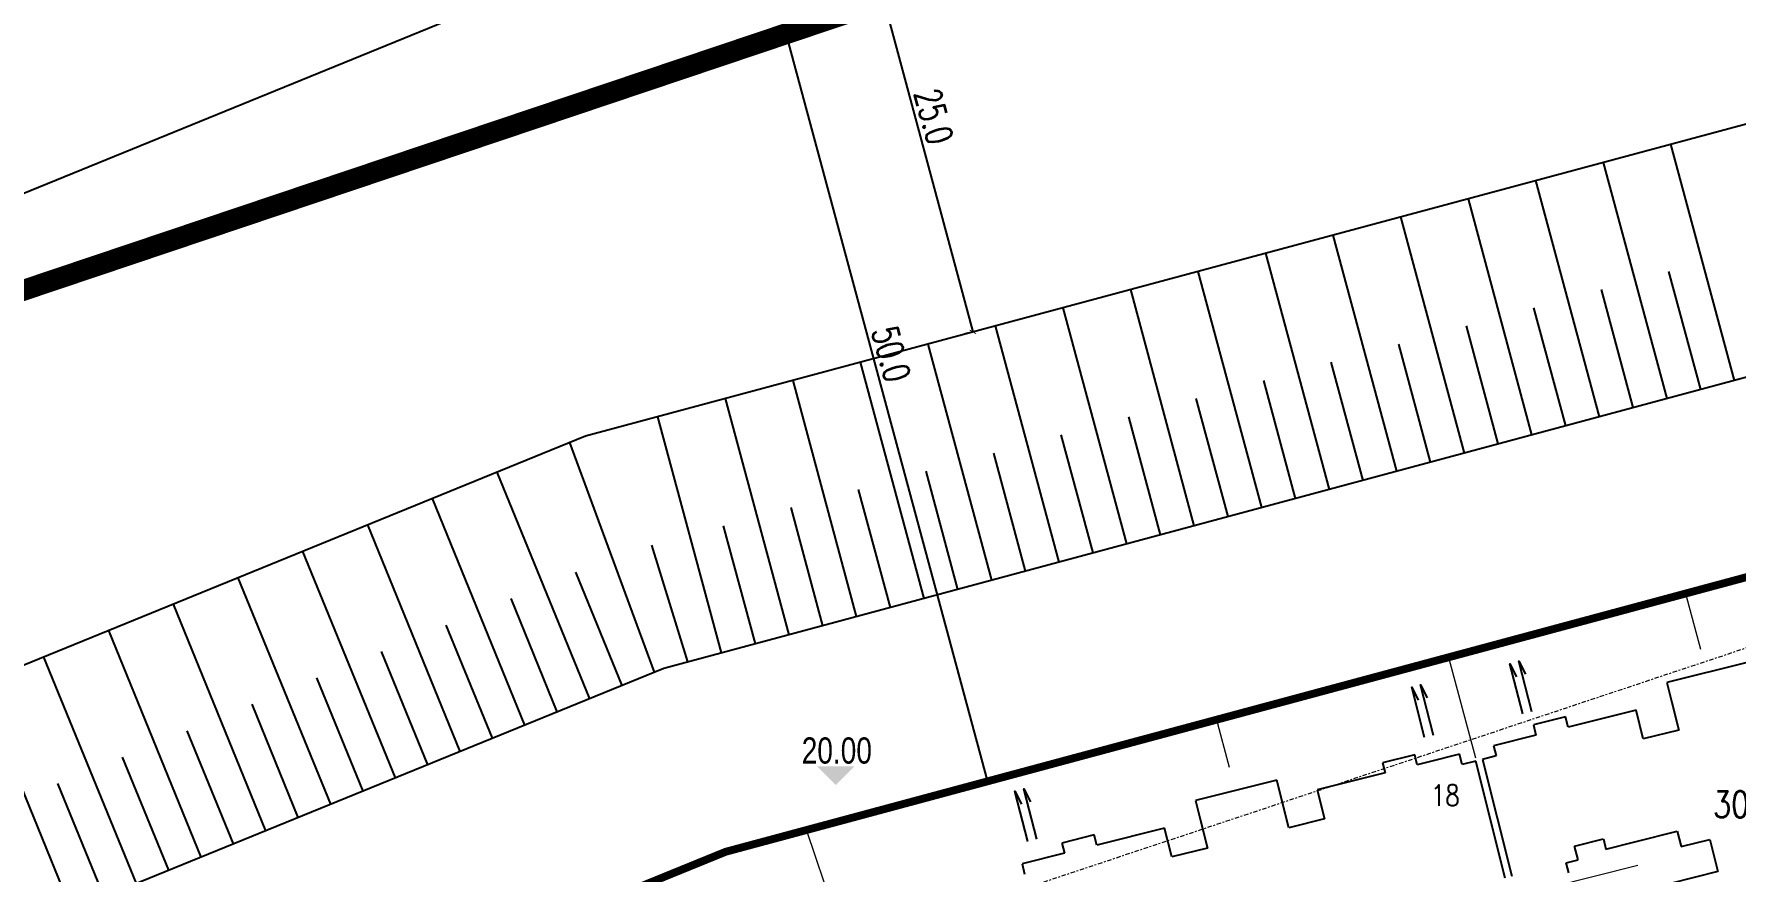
# Model space of a CAD drawing. Header units: inches. Extents: x 393 to 1582, y 246 to 1188.
# Drawn here: x 1137.2 to 1234.6, y 926.9 to 974.9 of the extents above; entities that cross this region are included whole.
import ezdxf

# ---------------------------------------------------------------- set-up
doc = ezdxf.new("R2010")
doc.units = ezdxf.units.IN
doc.header["$MEASUREMENT"] = 0
for name, pattern in [('BORDER2', [0.875, 0.25, -0.125, 0.25, -0.125, 0, -0.125]), ('CENTERX2', [4, 2.5, -0.5, 0.5, -0.5]), ('CONTINOUS', [0]), ('DASHED2', [0.375, 0.25, -0.125]), ('DOTE', [2.42, 2, -0.2, 0.02, -0.2])]:
    doc.linetypes.add(name, pattern=pattern)
for name, color, linetype in [('DIM', 4, 'Continuous'), ('drain', 4, 'Continuous'), ('ELEV', 1, 'Continuous'), ('hongzb', 5, 'Continuous'), ('roadradiu', 3, 'Continuous'), ('外墙', 42, 'Continuous'), ('建筑层数', 7, 'Continuous'), ('绿化', 3, 'Continuous'), ('车库边线', 4, 'DOTE')]:
    doc.layers.add(name, color=color, linetype=linetype)
for name, color, linetype, lineweight in [('HONG', 6, 'DOTE', 15), ('ROAD', 1, 'Continuous', 25), ('ROAD-CENTER', 7, 'CENTERX2', 18), ('围墙', 75, 'FENCELINE1', 15), ('建筑型号', 2, 'Continuous', 18)]:
    doc.layers.add(name, color=color, linetype=linetype, lineweight=lineweight)
doc.styles.add('_HZTXT', font='txt.shx', dxfattribs={"width": 0.8, "bigfont": 'hztxt.shx'})
doc.styles.add('DIM_FONT', font='SIMPLEX.shx', dxfattribs={"width": 0.8})
doc.styles.add('FLS', font='', dxfattribs={"width": 0.8})
doc.styles.add('HZ', font='simplex.shx', dxfattribs={"width": 0.7, "bigfont": 'hztxt.shx'})
doc.styles.get('FLS').set_extended_font_data('创艺繁隶书')
doc.linetypes.add('FENCELINE1', pattern='A,0.25,-0.1,[133,ltypeshp.shx,S=0.1,R=0,X=-0.1,Y=0],-0.1,1', length=1.45)
doc.dimstyles.new('NORMAL', dxfattribs={"dimtxt": 1.5, "dimasz": 0.3, "dimexe": 0.5, "dimexo": 0.3, "dimgap": 0.3, "dimtad": 1, "dimdec": 1, "dimzin": 1, "dimdsep": 46, "dimtxsty": 'HZ', "dimblk": 'ARCHTICK', "dimcen": 0, "dimclrt": 256, "dimadec": 0, "dimazin": 0, "dimtfac": 1, "dimtdec": 1, "dimtofl": 0, "dimtmove": 0, "dimatfit": 3, "dimldrblk": 'ARCHTICK', "dimfxl": 1, "dimtolj": 2, "dimtzin": 0, "dimarcsym": 0})

# ---------------------------------------------------------------- blocks, each defined once
blk = doc.blocks.new('_ARCHTICK')
at = {"color": 0, "linetype": 'ByBlock', "const_width": 0.15}
blk.add_lwpolyline([(-0.5, -0.5), (0.5, 0.5)], dxfattribs=at)
blk = doc.blocks.new('*D263')
at = {"layer": 'DEFPOINTS', "color": 0, "ltscale": 0.3, "transparency": 16777216}
for p in [(1184.424, 981.945), (1190.922, 957.805), (1190.922, 957.805)]:
    blk.add_point(p, dxfattribs=at)
at = {"layer": 'DIM', "color": 0, "lineweight": -2, "ltscale": 0.3, "transparency": 16777216}
for p, q in [((1184.135, 981.867), (1183.941, 981.815)), ((1184.424, 981.945), (1190.922, 957.805)), ((1190.632, 957.727), (1190.439, 957.675))]:
    blk.add_line(p, q, dxfattribs=at)
at = {"layer": 'DIM', "color": 0, "lineweight": -2, "ltscale": 0.3, "transparency": 16777216, "xscale": 0.3, "yscale": 0.3, "zscale": 0.3}
for p, rotation in [((1184.424, 981.945), 105.0650225714398), ((1190.922, 957.805), 285.0650225714398)]:
    blk.add_blockref('_ARCHTICK', p, dxfattribs=dict(at, rotation=rotation))
at = {"layer": 'DIM', "ltscale": 0.3, "transparency": 16777216, "insert": (1188.687, 970.148), "char_height": 1.5, "attachment_point": 5, "rotation": 285.06502, "style": 'HZ'}
blk.add_mtext('\\A2;25.0', dxfattribs=at)
blk = doc.blocks.new('*D264')
at = {"layer": 'DEFPOINTS', "color": 0, "ltscale": 0.3, "transparency": 16777216}
for p in [(1177.977, 980.21), (1190.972, 931.928), (1191.735, 932.134)]:
    blk.add_point(p, dxfattribs=at)
at = {"layer": 'DIM', "color": 0, "lineweight": -2, "ltscale": 0.3, "transparency": 16777216}
for p, q in [((1178.266, 980.288), (1179.222, 980.545)), ((1178.739, 980.415), (1191.735, 932.134)), ((1191.262, 932.006), (1192.217, 932.263))]:
    blk.add_line(p, q, dxfattribs=at)
at = {"layer": 'DIM', "color": 0, "lineweight": -2, "ltscale": 0.3, "transparency": 16777216, "xscale": 0.3, "yscale": 0.3, "zscale": 0.3}
for p, rotation in [((1178.739, 980.415), 105.0650225714538), ((1191.735, 932.134), 285.0650225714538)]:
    blk.add_blockref('_ARCHTICK', p, dxfattribs=dict(at, rotation=rotation))
at = {"layer": 'DIM', "ltscale": 0.3, "transparency": 16777216, "insert": (1186.251, 956.547), "char_height": 1.5, "attachment_point": 5, "rotation": 285.06502, "style": 'HZ'}
blk.add_mtext('\\A2;50.0', dxfattribs=at)
blk = doc.blocks.new('*D108')
at = {"layer": 'DEFPOINTS', "color": 0, "ltscale": 0.3, "transparency": 16777216}
for p in [(1123.957, 1187.983), (1247.519, 525.406)]:
    blk.add_point(p, dxfattribs=at)
at = {"layer": 'roadradiu', "color": 0, "lineweight": -2, "ltscale": 0.3, "transparency": 16777216}
blk.add_line((1246.336, 531.746), (1247.519, 525.406), dxfattribs=at)
at = {"layer": 'roadradiu', "color": 0, "lineweight": -2, "ltscale": 0.3, "transparency": 16777216, "xscale": 0.3, "yscale": 0.3, "zscale": 0.3, "rotation": 280.5635434118076}
blk.add_blockref('_ARCHTICK', (1247.519, 525.406), dxfattribs=at)
at = {"layer": 'roadradiu', "ltscale": 0.3, "transparency": 16777216, "insert": (1247.905, 529.063), "char_height": 1.5, "attachment_point": 5, "rotation": 280.56354, "style": 'HZ'}
blk.add_mtext('\\A2;R674.0', dxfattribs=at)
blk = doc.blocks.new('*D188')
at = {"layer": 'DEFPOINTS', "color": 0, "ltscale": 0.3, "transparency": 16777216}
for p in [(1123.957, 1187.983), (1194.722, 517.708)]:
    blk.add_point(p, dxfattribs=at)
at = {"layer": 'roadradiu', "color": 0, "lineweight": -2, "ltscale": 0.3, "transparency": 16777216}
blk.add_line((1193.358, 530.623), (1194.722, 517.708), dxfattribs=at)
at = {"layer": 'roadradiu', "color": 0, "lineweight": -2, "ltscale": 0.3, "transparency": 16777216, "xscale": 0.3, "yscale": 0.3, "zscale": 0.3, "rotation": 276.0266870917976}
blk.add_blockref('_ARCHTICK', (1194.722, 517.708), dxfattribs=at)
at = {"layer": 'roadradiu', "ltscale": 0.3, "transparency": 16777216, "insert": (1194.709, 527.824), "char_height": 1.5, "attachment_point": 5, "rotation": 276.02669, "style": 'HZ'}
blk.add_mtext('\\A2;R674.0', dxfattribs=at)
blk = doc.blocks.new('psss')
at = {"layer": 'drain', "ltscale": 3}
for points in [[(-2.979, 0.527), (0.007, 0.531), (-0.808, 0.714)], [(-2.967, -0.004), (0, 0), (-0.815, 0.183)]]:
    blk.add_lwpolyline(points, dxfattribs=at)

msp = doc.modelspace()

# ---------------------------------------------------------------- linework, layer by layer
at = {"color": 0, "linetype": 'Continuous', "ltscale": 0.8}
msp.add_lwpolyline([(1426.844, 536.092), (1426.815, 910.745), (1426.807, 1022.255), (1400.036, 1024.325), (1284.261, 1007.768), (1266.137, 999.783), (1247.635, 993.698), (1228.285, 991.04), (1202.494, 982.36), (1117.913, 953.896), (1100.558, 945.076), (1085.516, 940.69), (1081.804, 939.607), (1046.289, 923.855), (1029.998, 913.017), (996.429, 893.636), (977.879, 887.026), (961.959, 875.839), (928.516, 856.12), (914.05, 842.892), (896.276, 834.465), (836.029, 788.221), (789.969, 749.228)], dxfattribs=at)
at = {"layer": 'ELEV', "color": 0}
msp.add_solid([(1182.031, 932.939), (1184.152, 932.939), (1183.091, 931.878)], dxfattribs=at)
at = {"layer": 'HONG', "color": 0, "linetype": 'BORDER2', "ltscale": 0.8, "const_width": 1.2}
msp.add_lwpolyline([(1426.844, 536.092), (1426.815, 910.745), (1426.807, 1022.255), (1400.036, 1024.325), (1284.261, 1007.768), (1266.137, 999.783), (1247.635, 993.698), (1228.285, 991.04), (1202.494, 982.36), (1117.913, 953.896), (1100.558, 945.076), (1085.516, 940.69), (1081.804, 939.607), (1046.289, 923.855), (1029.998, 913.017), (996.429, 893.636), (977.879, 887.026), (961.959, 875.839), (928.516, 856.12), (914.05, 842.892), (896.276, 834.465), (836.029, 788.221), (789.969, 749.228)], dxfattribs=at)
at = {"layer": 'hongzb', "color": 0, "linetype": 'DOTE', "ltscale": 0.2, "const_width": 0.35}
msp.add_lwpolyline([(726.299, 598.511), (739.721, 619.918), (817.574, 709.87), (922.656, 797.757), (972.26, 831.061), (1071.302, 885.077), (1176.766, 928.104), (1299.012, 961.009), (1365.77, 971.874), (1426.81, 975.633)], dxfattribs=at)
at = {"layer": 'ROAD', "color": 0}
msp.add_line((1176.883, 928.152), (1076.149, 886.929), dxfattribs=at)
at = {"layer": 'ROAD-CENTER', "color": 5, "ltscale": 0.1}
msp.add_line((1299.012, 961.009), (1071.302, 885.077), dxfattribs=at)
at = {"layer": 'roadradiu', "color": 0, "ltscale": 0.3}
msp.add_lwpolyline([(1433.878, 1026.163), (1360.203, 1021.626), (1288.471, 1009.951), (1160.762, 975.576), (1049.821, 930.314), (946.3, 873.855), (892.599, 837.8), (782.405, 745.638), (737.069, 693.257)], dxfattribs=at)
at = {"layer": '围墙', "color": 0, "ltscale": 0.3}
for p, q in [((1232.568, 939.632), (1231.691, 942.889)), ((1205.601, 932.876), (1204.851, 935.664))]:
    msp.add_line(p, q, dxfattribs=at)
at = {"layer": '围墙', "color": 0, "ltscale": 0.2}
for p, q in [((1219.692, 933.417), (1218.165, 939.092)), ((1191.277, 899.981), (1181.426, 929.251)), ((1214.604, 923.688), (1228.96, 927.285))]:
    msp.add_line(p, q, dxfattribs=at)
at = {"layer": '外墙', "color": 2, "ltscale": 0.1}
for p, q in [((1235.279, 938.908), (1230.622, 937.742)), ((1230.622, 937.742), (1230.89, 936.675)), ((1230.89, 936.675), (1231.303, 935.026)), ((1224.827, 935.774), (1222.984, 935.313)), ((1224.973, 935.192), (1224.827, 935.774)), ((1228.853, 936.165), (1224.973, 935.192)), ((1229.266, 934.515), (1228.853, 936.165)), ((1223.13, 934.731), (1220.705, 934.123)), ((1222.984, 935.313), (1223.13, 934.731)), ((1231.303, 935.026), (1229.266, 934.515)), ((1216.194, 933.612), (1214.351, 933.15)), ((1216.339, 933.03), (1216.194, 933.612)), ((1218.765, 933.637), (1217.019, 933.2)), ((1218.91, 933.055), (1218.765, 933.637)), ((1220.705, 934.123), (1220.85, 933.541)), ((1214.351, 933.15), (1214.496, 932.568)), ((1217.019, 933.2), (1216.339, 933.03)), ((1219.686, 933.249), (1218.91, 933.055)), ((1221.363, 926.556), (1219.686, 933.249)), ((1220.85, 933.541), (1220.074, 933.347)), ((1220.074, 933.347), (1221.75, 926.657)), ((1208.312, 932.152), (1203.656, 930.986)), ((1208.992, 929.436), (1208.312, 932.152)), ((1214.496, 932.568), (1210.616, 931.596)), ((1203.656, 930.986), (1203.923, 929.919)), ((1210.616, 931.596), (1211.03, 929.947)), ((1203.923, 929.919), (1204.336, 928.27)), ((1211.03, 929.947), (1208.992, 929.436)), ((1197.86, 929.018), (1196.017, 928.557)), ((1198.006, 928.436), (1197.86, 929.018)), ((1201.886, 929.408), (1198.006, 928.436)), ((1202.299, 927.759), (1201.886, 929.408)), ((1225.34, 928.377), (1226.989, 928.79)), ((1226.989, 928.79), (1227.135, 928.208)), ((1228.784, 928.622), (1231.209, 929.229)), ((1231.209, 929.229), (1231.428, 928.356)), ((1231.428, 928.356), (1233.077, 928.769)), ((1233.077, 928.769), (1233.538, 926.926)), ((1196.163, 927.975), (1193.738, 927.367)), ((1196.017, 928.557), (1196.163, 927.975)), ((1204.336, 928.27), (1202.299, 927.759)), ((1225.534, 927.601), (1225.34, 928.377)), ((1227.135, 928.208), (1228.784, 928.622)), ((1193.738, 927.367), (1193.884, 926.785)), ((1224.855, 927.431), (1225.534, 927.601)), ((1225.001, 926.849), (1224.855, 927.431)), ((1233.538, 926.926), (1229.464, 925.906))]:
    msp.add_line(p, q, dxfattribs=at)
at = {"layer": '绿化', "color": 0, "ltscale": 0.3}
for p, q in [((1234.487, 955.033), (1230.848, 968.551)), ((1230.625, 953.993), (1226.986, 967.512)), ((1226.762, 952.953), (1223.123, 966.472)), ((1222.9, 951.914), (1219.261, 965.432)), ((1219.037, 950.874), (1215.398, 964.393)), ((1215.175, 949.834), (1211.536, 963.353)), ((1211.312, 948.795), (1207.673, 962.313)), ((1207.45, 947.755), (1203.811, 961.274)), ((1232.556, 954.513), (1230.737, 961.272)), ((1203.587, 946.715), (1199.948, 960.234)), ((1228.693, 953.473), (1226.874, 960.232)), ((1199.724, 945.676), (1196.086, 959.194)), ((1224.831, 952.433), (1223.011, 959.193)), ((1195.862, 944.636), (1192.223, 958.155)), ((1220.968, 951.394), (1219.149, 958.153)), ((1191.999, 943.596), (1188.361, 957.115)), ((1217.106, 950.354), (1215.286, 957.114)), ((1188.137, 942.557), (1184.498, 956.075)), ((1213.243, 949.314), (1211.424, 956.074)), ((1184.274, 941.517), (1180.636, 955.036)), ((1209.381, 948.275), (1207.561, 955.034)), ((1180.412, 940.477), (1176.773, 953.996)), ((1205.518, 947.235), (1203.699, 953.995)), ((1176.549, 939.438), (1172.911, 952.957)), ((1201.656, 946.195), (1199.836, 952.955)), ((1172.707, 938.329), (1167.872, 951.476)), ((1197.793, 945.156), (1195.974, 951.915)), ((1193.931, 944.116), (1192.111, 950.876)), ((1169.003, 936.818), (1163.715, 949.78)), ((1190.068, 943.076), (1188.249, 949.836)), ((1165.3, 935.307), (1160.011, 948.269)), ((1186.206, 942.037), (1184.386, 948.796)), ((1182.343, 940.997), (1180.524, 947.757)), ((1161.596, 933.796), (1156.307, 946.758)), ((1178.481, 939.957), (1176.661, 946.717)), ((1157.892, 932.285), (1152.604, 945.247)), ((1174.618, 938.918), (1172.555, 945.612)), ((1154.189, 930.774), (1148.9, 943.736)), ((1170.855, 937.573), (1168.211, 944.055)), ((1167.151, 936.062), (1164.507, 942.543)), ((1150.485, 929.263), (1145.196, 942.225)), ((1146.781, 927.751), (1141.493, 940.714)), ((1163.448, 934.551), (1160.803, 941.032)), ((1159.744, 933.04), (1157.1, 939.521)), ((1143.078, 926.24), (1137.789, 939.203)), ((1139.374, 924.729), (1134.086, 937.692)), ((1156.041, 931.529), (1153.396, 938.01)), ((1152.337, 930.018), (1149.693, 936.499)), ((1148.633, 928.507), (1145.989, 934.988)), ((1144.93, 926.996), (1142.285, 933.477)), ((1141.226, 925.485), (1138.582, 931.966))]:
    msp.add_line(p, q, dxfattribs=at)
at = {"layer": '绿化', "color": 0, "linetype": 'CONTINOUS'}
for points in [[(1340.298, 993.058), (1293.741, 985.48), (1168.764, 951.84), (1060.561, 907.695), (1030.101, 891.083)], [(1340.298, 993.058), (1293.741, 985.48), (1168.764, 951.84), (1060.561, 907.695), (1030.101, 891.083)], [(1340.321, 978.877), (1296.693, 971.776), (1173.245, 938.548), (1066.576, 895.029), (1037.246, 879.032)], [(1340.321, 978.877), (1296.693, 971.776), (1173.245, 938.548), (1066.576, 895.029), (1042.517, 881.907)]]:
    msp.add_lwpolyline(points, dxfattribs=at)
at = {"layer": '绿化', "color": 0, "ltscale": 0.3}
msp.add_lwpolyline([(1333.787, 977.814), (1296.693, 971.776), (1173.245, 938.548), (1066.576, 895.029), (973.48, 844.255)], dxfattribs=at)
at = {"layer": '车库边线', "color": 0, "linetype": 'DASHED2', "const_width": 0.25}
msp.add_lwpolyline([(1071.366, 884.941), (1176.814, 927.962), (1299.043, 960.862), (1330.203, 965.934), (1337.126, 938.302), (1337.126, 938.302), (1337.126, 938.302), (1337.126, 938.302), (1333.68, 923.68), (1326.278, 923.401), (1328.57, 862.578), (1328.57, 862.578), (1329.545, 836.684), (1319.587, 836.309), (1224.423, 832.725), (1164.639, 799.154), (1164.639, 799.154), (1164.639, 799.154), (1164.639, 799.154), (1164.639, 799.154), (1115.13, 723.925)], dxfattribs=at)

# ---------------------------------------------------------------- block references
at = {"layer": 'ROAD', "color": 0, "xscale": -1, "rotation": 284.3116099882679}
for p in [(1221.642, 938.82), (1216.021, 937.471), (1193.328, 931.53)]:
    msp.add_blockref('psss', p, dxfattribs=at)

# ---------------------------------------------------------------- texts
at = {"layer": 'ELEV', "color": 0, "style": 'FLS', "width": 0.8}
msp.add_text('20.00', height=1.5, dxfattribs=at).set_placement((1181.132, 933.103))
at = {"layer": '建筑型号', "color": 0, "style": '_HZTXT', "width": 0.8}
msp.add_text('30#', height=1.5, dxfattribs=at).set_placement((1233.265, 930.018, -0.937))
at = {"layer": '建筑层数', "color": 0, "style": 'DIM_FONT', "width": 0.8}
msp.add_text('18', height=1.2, dxfattribs=at).set_placement((1217.118, 930.682))

# ---------------------------------------------------------------- dimensions: what is measured, and where the dimension line sits
at = {"layer": 'DIM', "color": 0, "ltscale": 0.3}
for p1, p2, distance, picture, middle in [((1184.424, 981.945), (1190.922, 957.805), 0, '*D263', (1188.687, 970.148)), ((1177.977, 980.21), (1190.972, 931.928), 0.789, '*D264', (1186.251, 956.547))]:
    dim = msp.add_aligned_dim(p1=p1, p2=p2, distance=distance, dimstyle='NORMAL', override={"dimzin": 0}, dxfattribs=at)
    dim.commit()
    dim.dimension.update_dxf_attribs({"geometry": picture, "text_midpoint": middle})
at = {"layer": 'roadradiu', "color": 0, "ltscale": 0.3}
for mpoint, picture, middle in [((1247.519, 525.406), '*D108', (1246.873, 528.871)), ((1194.722, 517.708), '*D188', (1193.665, 527.714))]:
    dim = msp.add_radius_dim(center=(1123.957, 1187.983), mpoint=mpoint, dimstyle='NORMAL', override={"dimzin": 0}, dxfattribs=at)
    dim.commit()
    dim.dimension.update_dxf_attribs({"geometry": picture, "text_midpoint": middle, "dimtype": 164})

doc.saveas('drawing.dxf')
